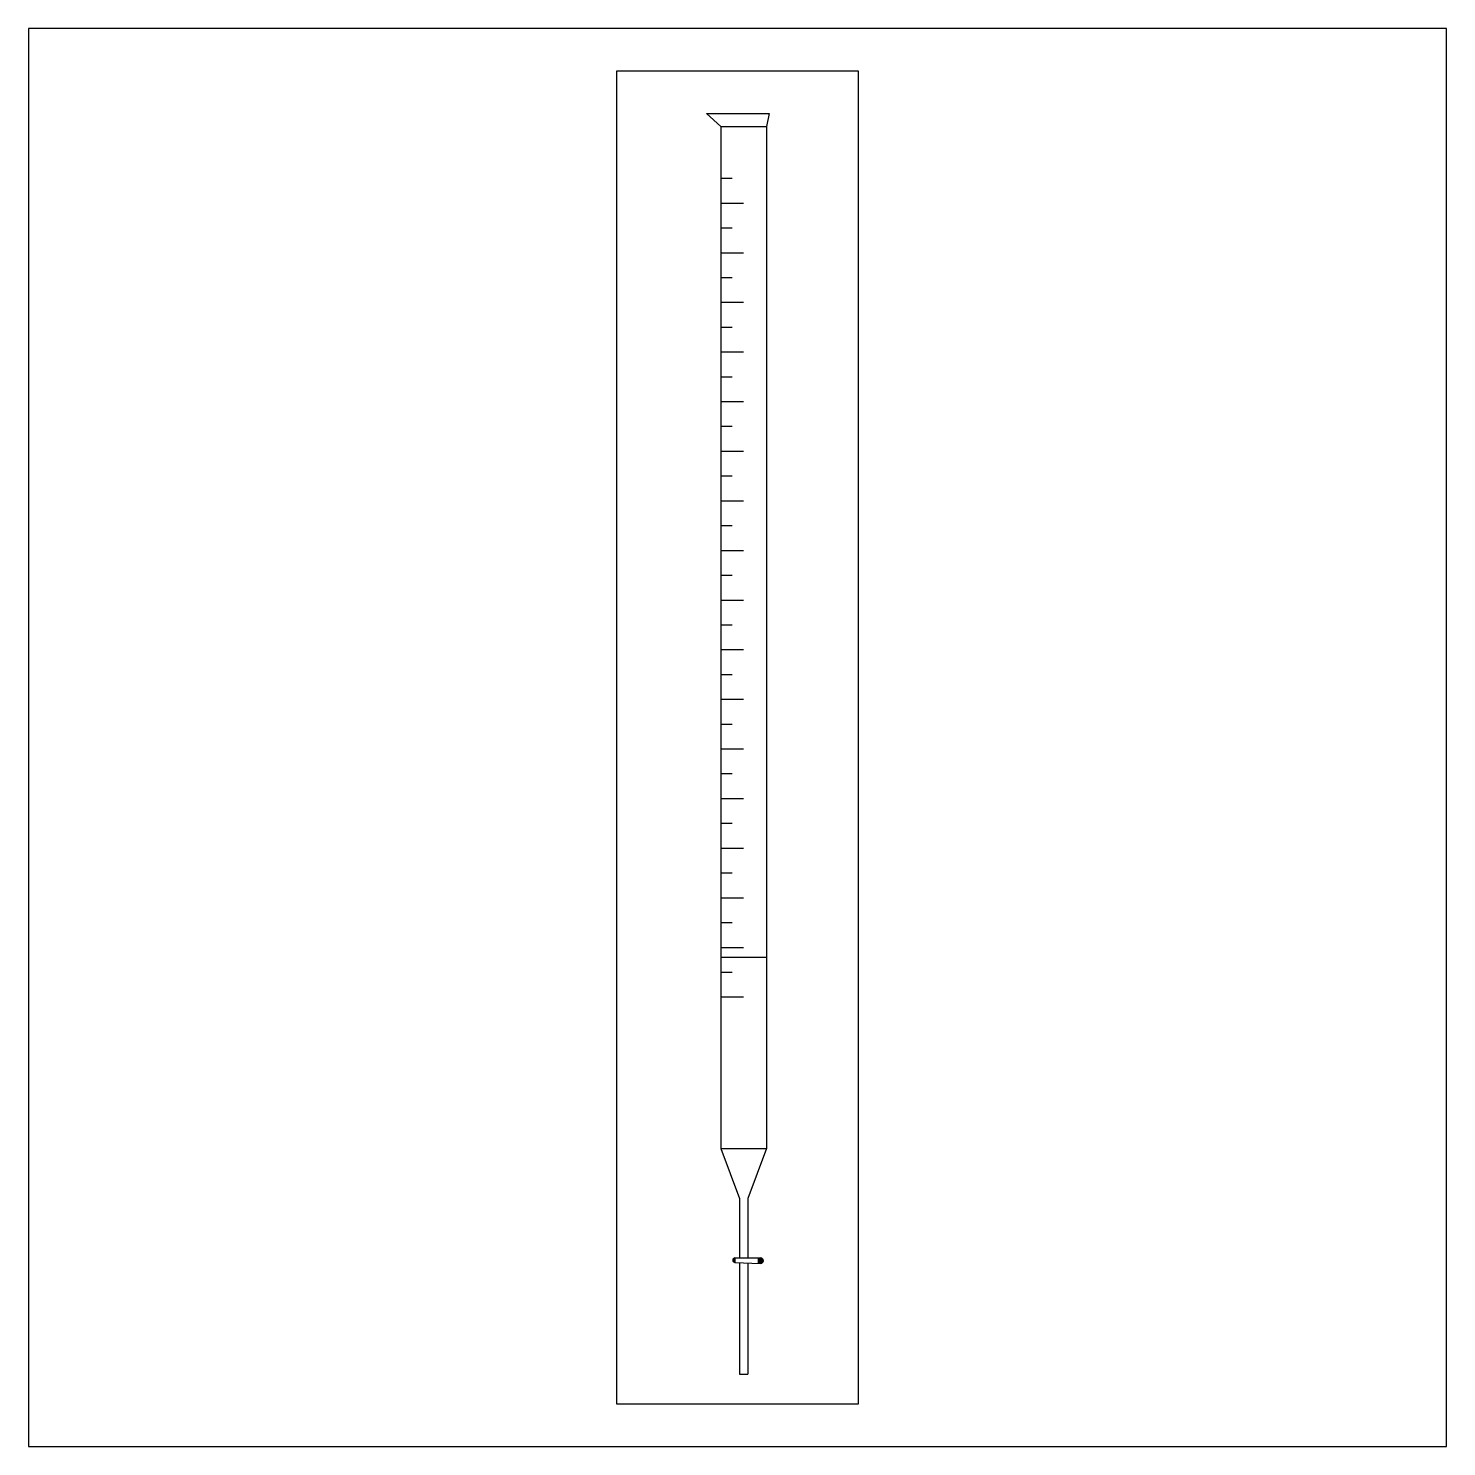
# Model space of a CAD drawing. Header units: millimetres. Extents: x 0 to 1000, y 0 to 1000.
import ezdxf

# ---------------------------------------------------------------- set-up
doc = ezdxf.new("R2010")
doc.units = ezdxf.units.MM
doc.layers.get('0').update_dxf_attribs({"color": 2})
doc.layers.add('1', color=1, linetype='Continuous')
doc.layers.add('3', color=7, linetype='Continuous')

msp = doc.modelspace()

# ---------------------------------------------------------------- hatches: boundary and pattern name
at = {"layer": '3'}
for points in [[(498.2, 133.1, 1), (498.2, 129.9)], [(516.3, 133.1), (514.5, 133.1), (514.5, 129.3), (516.3, 129.2, 1)]]:
    msp.add_hatch(color=256, dxfattribs=at).paths.add_polyline_path(points)

# ---------------------------------------------------------------- linework, layer by layer
at = {"color": 2}
msp.add_lwpolyline([(0, 0), (1000, 0), (1000, 1000), (0, 1000)], close=True, dxfattribs=at)
at = {"layer": '1', "color": 1}
for p, q in [((585.2, 969.8), (414.8, 969.8)), ((414.8, 969.8), (414.8, 30.2)), ((585.2, 30.2), (585.2, 969.8)), ((414.8, 30.2), (585.2, 30.2))]:
    msp.add_line(p, q, dxfattribs=at)
at = {"layer": '3'}
for p, q in [((478.2, 939.9), (522.4, 939.9)), ((488.2, 930.7), (478.2, 939.9)), ((488.2, 930.7), (520.4, 930.7)), ((488.2, 930.7), (488.2, 210.1)), ((522.4, 939.9), (520.4, 930.7)), ((520.4, 930.7), (520.4, 210.1)), ((496.3, 894.1), (488.2, 894.1)), ((504.3, 876.6), (488.2, 876.6)), ((496.3, 859.1), (488.2, 859.1)), ((504.3, 841.6), (488.2, 841.6)), ((496.3, 824.1), (488.2, 824.1)), ((504.3, 806.6), (488.2, 806.6)), ((496.3, 789.1), (488.2, 789.1)), ((504.3, 771.6), (488.2, 771.6)), ((496.3, 754.1), (488.2, 754.1)), ((504.3, 736.6), (488.2, 736.6)), ((496.3, 719.2), (488.2, 719.2)), ((504.3, 701.7), (488.2, 701.7)), ((496.3, 684.2), (488.2, 684.2)), ((504.3, 666.7), (488.2, 666.7)), ((496.3, 649.2), (488.2, 649.2)), ((504.3, 631.7), (488.2, 631.7)), ((496.3, 614.2), (488.2, 614.2)), ((504.3, 596.7), (488.2, 596.7)), ((496.3, 579.2), (488.2, 579.2)), ((504.3, 561.7), (488.2, 561.7)), ((496.3, 544.2), (488.2, 544.2)), ((504.3, 526.7), (488.2, 526.7)), ((496.3, 509.2), (488.2, 509.2)), ((504.3, 491.7), (488.2, 491.7)), ((496.3, 474.3), (488.2, 474.3)), ((504.3, 456.8), (488.2, 456.8)), ((496.3, 439.3), (488.2, 439.3)), ((504.3, 421.8), (488.2, 421.8)), ((496.3, 404.3), (488.2, 404.3)), ((504.3, 386.8), (488.2, 386.8)), ((496.3, 369.3), (488.2, 369.3)), ((504.3, 351.8), (488.2, 351.8)), ((488.2, 345.2), (520.4, 345.2)), ((496.3, 334.3), (488.2, 334.3)), ((504.3, 316.8), (488.2, 316.8)), ((488.2, 210.1), (520.4, 210.1)), ((488.2, 210.1), (501.3, 175)), ((520.4, 210.1), (507.3, 175)), ((501.3, 175), (501.3, 133.1)), ((507.3, 175), (507.3, 133.1)), ((498.2, 133.1), (498.2, 129.9)), ((498.2, 133.1), (516.3, 133.1)), ((514.5, 133.1), (514.5, 129.3)), ((498.2, 129.9), (516.3, 129.2)), ((501.3, 129.8), (501.3, 51)), ((507.3, 129.5), (507.3, 51)), ((501.3, 51), (507.3, 51))]:
    msp.add_line(p, q, dxfattribs=at)
for centre, radius, start, end in [((498.2, 131.5), 1.59, 90, 270), ((516.3, 131.1), 1.96, 270, 90)]:
    msp.add_arc(centre, radius, start, end, dxfattribs=at)

doc.saveas('drawing.dxf')
